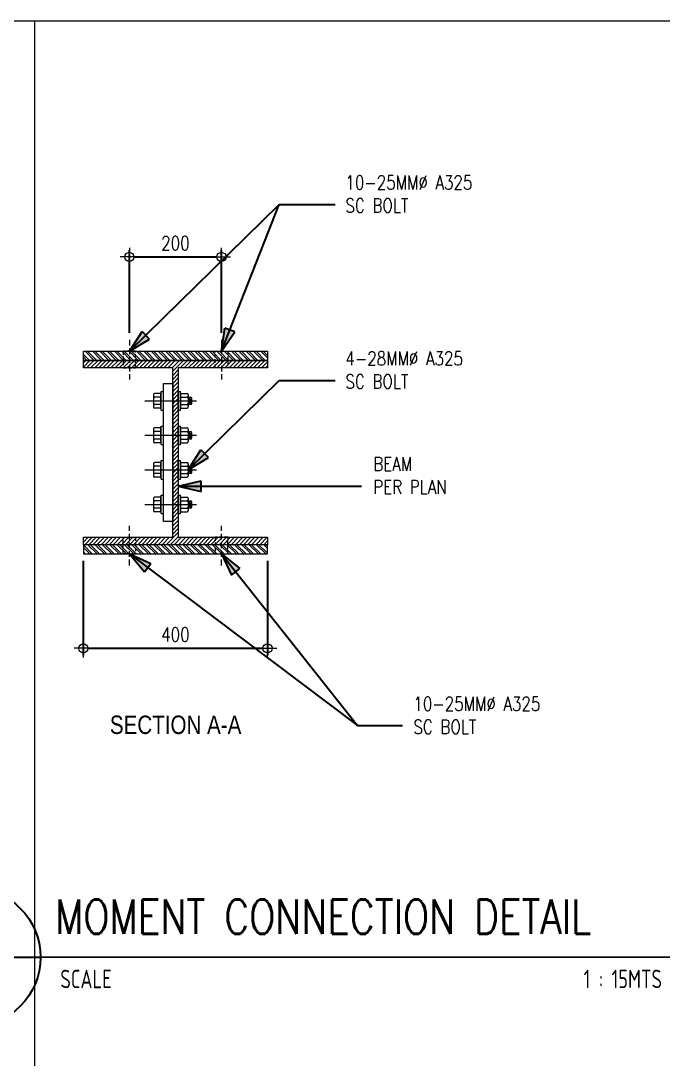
# Model space of a CAD drawing. Header units: millimetres. Extents: x 0 to 437400, y -7936 to 73710.
# Drawn here: x 21840 to 23235, y 7914 to 10170 of the extents above; entities that cross this region are included whole.
import ezdxf
from ezdxf.enums import TextEntityAlignment as Align

# ---------------------------------------------------------------- set-up
doc = ezdxf.new("R2010")
doc.units = ezdxf.units.MM
doc.header["$LTSCALE"] = 10
doc.header["$MEASUREMENT"] = 0
doc.linetypes.add('CENTER', pattern=[50.8, 31.75, -6.35, 6.35, -6.35])
doc.linetypes.add('HIDDEN', pattern=[0.375, 0.25, -0.125])
for name, color, linetype, lineweight in [('A_DIM', 1, 'Continuous', 5), ('BOLT', 33, 'Continuous', 20), ('BOLT HOLES', 2, 'Continuous', 5), ('DIM', 1, 'Continuous', 5), ('HATCH', 8, 'Continuous', 5), ('S-ANNO-DIMS', 1, 'Continuous', 5), ('S-Anno-Text', 52, 'Continuous', 15), ('S-BEAM-IDEN', 2, 'Continuous', 9), ('S_GRID LINES', 252, 'Continuous', 5), ('S_PLATE', 2, 'Continuous', 15)]:
    doc.layers.add(name, color=color, linetype=linetype, lineweight=lineweight)
doc.layers.add('A_LINE', color=1, linetype='Continuous')
doc.layers.add('TARGET-MAIN', color=1, linetype='Continuous')
doc.layers.add('S-DETL-GRID', color=62, linetype='Continuous', lineweight=9, plot=False)
doc.styles.add('1', font='simplex.shx', dxfattribs={"width": 0.8, "height": 20})
doc.styles.add('ARCHITEXT', font='architxt.shx', dxfattribs={"width": 0.85})
doc.styles.add('SIMPLEX', font='SIMPLEX.shx', dxfattribs={"width": 1.1})
doc.styles.add('TITLE1', font='HELV.shx', dxfattribs={"height": 500})
doc.dimstyles.new('DDIM15', dxfattribs={"dimtxt": 30, "dimasz": 10, "dimexe": 15, "dimexo": 15, "dimgap": 15, "dimtad": 1, "dimdec": 4, "dimrnd": 1, "dimdsep": 46, "dimtxsty": '1', "dimblk": 'CIR-1', "dimcen": 100, "dimclrd": 1, "dimclre": 1, "dimclrt": 3, "dimadec": 0, "dimazin": 0, "dimtfac": 1, "dimtdec": 4, "dimtix": 1, "dimtmove": 0, "dimatfit": 3, "dimfxl": 1, "dimtvp": 1, "dimtolj": 1, "dimtzin": 0, "dimarcsym": 0})
doc.dimstyles.new('ESCA_ARW$7', dxfattribs={"dimtxt": 200, "dimasz": 1, "dimexe": 100, "dimexo": 100, "dimgap": 100, "dimtad": 1, "dimdec": 0, "dimrnd": 1, "dimdsep": 46, "dimtxsty": '1', "dimblk1": 'dim_arw', "dimblk2": 'dim_arw', "dimsah": 1, "dimcen": 50, "dimclrd": 1, "dimclre": 256, "dimclrt": 52, "dimadec": 0, "dimazin": 0, "dimtfac": 1, "dimtofl": 0, "dimtmove": 0, "dimatfit": 3, "dimldrblk": 'dim_arw', "dimfxl": 1, "dimtolj": 1, "dimtzin": 0, "dimarcsym": 0})

# ---------------------------------------------------------------- blocks, each defined once
blk = doc.blocks.new('dim_arw')
h = blk.add_hatch(color=256)
h.paths.add_polyline_path([(-126, 29), (0, 0), (-126, -29, -0.115681), (-133, 0, -0.115681)])
h.paths.add_polyline_path([(-249, 58), (-126, 29, 0.115681), (-133, 0, 0.115681), (-126, -29), (-249, -58)])
for p, q in [((0, 0), (-249, 58)), ((-249, 58), (-249, -58)), ((0, 0), (-249, -58))]:
    blk.add_line(p, q)
blk = doc.blocks.new('CIR-1')
at = {"layer": 'A_DIM'}
for p, q in [((-2, 0), (2, 0)), ((0, -2), (0, 2))]:
    blk.add_line(p, q, dxfattribs=at)
at = {"layer": 'A_DIM', "color": 2}
blk.add_circle((0, 0), 1, dxfattribs=at)
blk = doc.blocks.new('*D256')
at = {"layer": 'Defpoints', "color": 0, "transparency": 16777216}
for p in [(22275.9, 9657.1), (22075.9, 9477.1), (22275.9, 9477.1)]:
    blk.add_point(p, dxfattribs=at)
at = {"layer": 'S-ANNO-DIMS', "color": 1, "lineweight": -2, "transparency": 16777216}
for p, q in [((22075.9, 9492.1), (22075.9, 9672.1)), ((22085.9, 9657.1), (22265.9, 9657.1)), ((22275.9, 9492.1), (22275.9, 9672.1))]:
    blk.add_line(p, q, dxfattribs=at)
at = {"layer": 'S-ANNO-DIMS', "color": 1, "lineweight": -2, "transparency": 16777216, "xscale": 10, "yscale": 10, "zscale": 10, "rotation": 180}
blk.add_blockref('CIR-1', (22075.9, 9657.1), dxfattribs=at)
at = {"layer": 'S-ANNO-DIMS', "color": 1, "lineweight": -2, "transparency": 16777216, "xscale": 10, "yscale": 10, "zscale": 10}
blk.add_blockref('CIR-1', (22275.9, 9657.1), dxfattribs=at)
at = {"layer": 'S-ANNO-DIMS', "color": 3, "transparency": 16777216, "insert": (22175.9, 9687.1), "char_height": 30, "attachment_point": 5, "style": '1'}
blk.add_mtext('\\A1;200', dxfattribs=at)
blk = doc.blocks.new('*D239')
at = {"layer": 'Defpoints', "color": 0, "transparency": 16777216}
for p in [(21975.9, 9012.1), (22375.9, 9012.1), (22375.9, 8807.1)]:
    blk.add_point(p, dxfattribs=at)
at = {"layer": 'S-ANNO-DIMS', "color": 1, "lineweight": -2, "transparency": 16777216}
for p, q in [((21975.9, 8997.1), (21975.9, 8792.1)), ((22375.9, 8997.1), (22375.9, 8792.1)), ((21985.9, 8807.1), (22365.9, 8807.1))]:
    blk.add_line(p, q, dxfattribs=at)
at = {"layer": 'S-ANNO-DIMS', "color": 1, "lineweight": -2, "transparency": 16777216, "xscale": 10, "yscale": 10, "zscale": 10, "rotation": 180}
blk.add_blockref('CIR-1', (21975.9, 8807.1), dxfattribs=at)
at = {"layer": 'S-ANNO-DIMS', "color": 1, "lineweight": -2, "transparency": 16777216, "xscale": 10, "yscale": 10, "zscale": 10}
blk.add_blockref('CIR-1', (22375.9, 8807.1), dxfattribs=at)
at = {"layer": 'S-ANNO-DIMS', "color": 3, "transparency": 16777216, "insert": (22175.9, 8837.1), "char_height": 30, "attachment_point": 5, "style": '1'}
blk.add_mtext('\\A1;400', dxfattribs=at)
blk = doc.blocks.new('TARGET-DWGLABEL')
at = {"layer": 'TARGET-MAIN'}
blk.add_line((-7.5, 0), (7.5, 0), dxfattribs=at)
blk.add_circle((0, 0), 7.5, dxfattribs=at)
at = {"layer": 'TARGET-MAIN', "color": 2, "style": 'ARCHITEXT', "width": 0.85}
blk.add_text('SCALE', height=2, dxfattribs=at).set_placement((9.66, -2.36), align=Align.MIDDLE_LEFT)
at = {"layer": 'TARGET-MAIN', "color": 6, "style": 'ARCHITEXT', "width": 0.85}
blk.add_attdef('DRAWING_TITLE', text='', height=5, dxfattribs=at).set_placement((9.08, 4.41), align=Align.MIDDLE_LEFT)
at = {"layer": 'TARGET-MAIN', "color": 4, "style": 'ARCHITEXT', "width": 0.85}
blk.add_attdef('DWG_NO.', text='', height=3, dxfattribs=at).set_placement((0, 3.17), align=Align.MIDDLE_CENTER)
at = {"layer": 'TARGET-MAIN', "color": 3, "style": 'ARCHITEXT', "width": 0.85}
blk.add_attdef('SHT_NO.', text='', height=2, dxfattribs=at).set_placement((-0.02, -2.36), align=Align.MIDDLE_CENTER)
at = {"layer": 'TARGET-MAIN', "color": 2, "style": 'ARCHITEXT', "width": 0.85}
blk.add_attdef('SCALE', text='', height=2, dxfattribs=at).set_placement((69.6, -2.36), align=Align.MIDDLE_RIGHT)

msp = doc.modelspace()

# ---------------------------------------------------------------- hatches: boundary and pattern name
at = {"layer": 'HATCH', "linetype": 'HIDDEN', "ltscale": 20}
h = msp.add_hatch(dxfattribs=at)
h.set_pattern_fill('ANSI32', color=251, scale=30, angle=90, style=0)
h.set_pattern_definition([(135, (-64286.281, -9748.699), (-7.9549513, -7.9549513), []), (135, (-64286.281, -9743.395), (-7.9549513, -7.9549513), [])])
h.paths.add_polyline_path([(21975.94784, 9452.08525), (22375.94784, 9452.08525), (22375.94784, 9432.08525), (21975.94784, 9432.08525)])
h.paths.add_polyline_path([(21975.94784, 9012.08525), (22375.94784, 9012.08525), (22375.94784, 9032.08525), (21975.94784, 9032.08525)])
h = msp.add_hatch(dxfattribs=at)
h.set_pattern_fill('ANSI31', color=251, scale=50, style=0)
h.set_pattern_definition([(45, (-64286.281, -9748.699), (-4.4194174, 4.4194174), [])])
h.paths.add_polyline_path([(21975.94784, 9432.08525), (22375.94784, 9432.08525), (22375.94784, 9416.08525), (22181.94784, 9416.08525), (22181.94784, 9048.08525), (22375.94784, 9048.08525), (22375.94784, 9032.08525), (21975.94784, 9032.08525), (21975.94784, 9048.08525), (22169.94784, 9048.08525), (22169.94784, 9416.08525), (21975.94784, 9416.08525)])

# ---------------------------------------------------------------- linework, layer by layer
at = {"layer": 'A_LINE', "color": 1, "lineweight": 13}
msp.add_line((21582.81902, 8135.99999), (23277.09893, 8135.99999), dxfattribs=at)
at = {"layer": 'BOLT'}
for p, q in [((22143.94784, 9360.58525), (22130.6145, 9360.58525)), ((22143.94784, 9328.58525), (22143.94784, 9360.58525)), ((22145.28117, 9364.58525), (22149.94784, 9364.58525)), ((22145.28117, 9324.58525), (22145.28117, 9364.58525)), ((22149.94784, 9324.58525), (22149.94784, 9364.58525)), ((22181.94784, 9364.58525), (22186.6145, 9364.58525)), ((22181.94784, 9324.58525), (22181.94784, 9364.58525)), ((22186.6145, 9324.58525), (22186.6145, 9364.58525)), ((22187.94784, 9328.58525), (22187.94784, 9360.58525)), ((22187.94784, 9360.58525), (22201.28117, 9360.58525)), ((22127.94784, 9357.91859), (22127.94784, 9331.25192)), ((22143.94784, 9352.58525), (22130.6145, 9352.58525)), ((22187.94784, 9352.58525), (22201.28117, 9352.58525)), ((22201.28117, 9352.58525), (22208.66843, 9352.58525)), ((22203.94784, 9357.91859), (22203.94784, 9331.25192)), ((22205.31435, 9339.25192), (22203.98101, 9349.91859)), ((22208.3351, 9336.58525), (22206.3351, 9352.58525)), ((22210.68918, 9339.25192), (22209.35585, 9349.91859)), ((22211.3351, 9339.25192), (22211.3351, 9349.91859)), ((22143.94784, 9336.58525), (22130.6145, 9336.58525)), ((22143.94784, 9328.58525), (22130.6145, 9328.58525)), ((22145.28117, 9324.58525), (22149.94784, 9324.58525)), ((22181.94784, 9324.58525), (22186.6145, 9324.58525)), ((22187.94784, 9336.58525), (22201.28117, 9336.58525)), ((22187.94784, 9328.58525), (22201.28117, 9328.58525)), ((22208.66843, 9336.58525), (22201.28117, 9336.58525)), ((22127.94784, 9282.91859), (22127.94784, 9256.25192)), ((22143.94784, 9285.58525), (22130.6145, 9285.58525)), ((22143.94784, 9277.58525), (22130.6145, 9277.58525)), ((22143.94784, 9253.58525), (22143.94784, 9285.58525)), ((22145.28117, 9289.58525), (22149.94784, 9289.58525)), ((22145.28117, 9249.58525), (22145.28117, 9289.58525)), ((22149.94784, 9249.58525), (22149.94784, 9289.58525)), ((22181.94784, 9289.58525), (22186.6145, 9289.58525)), ((22181.94784, 9249.58525), (22181.94784, 9289.58525)), ((22186.6145, 9249.58525), (22186.6145, 9289.58525)), ((22187.94784, 9253.58525), (22187.94784, 9285.58525)), ((22187.94784, 9285.58525), (22201.28117, 9285.58525)), ((22187.94784, 9277.58525), (22201.28117, 9277.58525)), ((22201.28117, 9277.58525), (22208.66843, 9277.58525)), ((22203.94784, 9282.91859), (22203.94784, 9256.25192)), ((22205.31435, 9264.25192), (22203.98101, 9274.91859)), ((22208.3351, 9261.58525), (22206.3351, 9277.58525)), ((22210.68918, 9264.25192), (22209.35585, 9274.91859)), ((22211.3351, 9264.25192), (22211.3351, 9274.91859)), ((22143.94784, 9261.58525), (22130.6145, 9261.58525)), ((22143.94784, 9253.58525), (22130.6145, 9253.58525)), ((22145.28117, 9249.58525), (22149.94784, 9249.58525)), ((22181.94784, 9249.58525), (22186.6145, 9249.58525)), ((22187.94784, 9261.58525), (22201.28117, 9261.58525)), ((22187.94784, 9253.58525), (22201.28117, 9253.58525)), ((22208.66843, 9261.58525), (22201.28117, 9261.58525)), ((22127.94784, 9207.91859), (22127.94784, 9181.25192)), ((22143.94784, 9210.58525), (22130.6145, 9210.58525)), ((22143.94784, 9202.58525), (22130.6145, 9202.58525)), ((22143.94784, 9178.58525), (22143.94784, 9210.58525)), ((22145.28117, 9214.58525), (22149.94784, 9214.58525)), ((22145.28117, 9174.58525), (22145.28117, 9214.58525)), ((22149.94784, 9174.58525), (22149.94784, 9214.58525)), ((22181.94784, 9214.58525), (22186.6145, 9214.58525)), ((22181.94784, 9174.58525), (22181.94784, 9214.58525)), ((22186.6145, 9174.58525), (22186.6145, 9214.58525)), ((22187.94784, 9178.58525), (22187.94784, 9210.58525)), ((22187.94784, 9210.58525), (22201.28117, 9210.58525)), ((22187.94784, 9202.58525), (22201.28117, 9202.58525)), ((22201.28117, 9202.58525), (22208.66843, 9202.58525)), ((22203.94784, 9207.91859), (22203.94784, 9181.25192)), ((22208.3351, 9186.58525), (22206.3351, 9202.58525)), ((22143.94784, 9186.58525), (22130.6145, 9186.58525)), ((22187.94784, 9186.58525), (22201.28117, 9186.58525)), ((22208.66843, 9186.58525), (22201.28117, 9186.58525)), ((22205.31435, 9189.25192), (22203.98101, 9199.91859)), ((22210.68918, 9189.25192), (22209.35585, 9199.91859)), ((22211.3351, 9189.25192), (22211.3351, 9199.91859)), ((22143.94784, 9178.58525), (22130.6145, 9178.58525)), ((22145.28117, 9174.58525), (22149.94784, 9174.58525)), ((22181.94784, 9174.58525), (22186.6145, 9174.58525)), ((22187.94784, 9178.58525), (22201.28117, 9178.58525)), ((22143.94784, 9135.58525), (22130.6145, 9135.58525)), ((22143.94784, 9103.58525), (22143.94784, 9135.58525)), ((22145.28117, 9139.58525), (22149.94784, 9139.58525)), ((22145.28117, 9099.58525), (22145.28117, 9139.58525)), ((22149.94784, 9099.58525), (22149.94784, 9139.58525)), ((22181.94784, 9139.58525), (22186.6145, 9139.58525)), ((22181.94784, 9099.58525), (22181.94784, 9139.58525)), ((22186.6145, 9099.58525), (22186.6145, 9139.58525)), ((22187.94784, 9103.58525), (22187.94784, 9135.58525)), ((22187.94784, 9135.58525), (22201.28117, 9135.58525)), ((22127.94784, 9132.91859), (22127.94784, 9106.25192)), ((22143.94784, 9127.58525), (22130.6145, 9127.58525)), ((22187.94784, 9127.58525), (22201.28117, 9127.58525)), ((22201.28117, 9127.58525), (22208.66843, 9127.58525)), ((22203.94784, 9132.91859), (22203.94784, 9106.25192)), ((22205.31435, 9114.25192), (22203.98101, 9124.91859)), ((22208.3351, 9111.58525), (22206.3351, 9127.58525)), ((22210.68918, 9114.25192), (22209.35585, 9124.91859)), ((22211.3351, 9114.25192), (22211.3351, 9124.91859)), ((22143.94784, 9111.58525), (22130.6145, 9111.58525)), ((22143.94784, 9103.58525), (22130.6145, 9103.58525)), ((22145.28117, 9099.58525), (22149.94784, 9099.58525)), ((22181.94784, 9099.58525), (22186.6145, 9099.58525)), ((22187.94784, 9111.58525), (22201.28117, 9111.58525)), ((22187.94784, 9103.58525), (22201.28117, 9103.58525)), ((22208.66843, 9111.58525), (22201.28117, 9111.58525))]:
    msp.add_line(p, q, dxfattribs=at)
at = {"layer": 'BOLT', "linetype": 'CENTER', "ltscale": 10}
for p, q in [((22109.7592, 9344.58525), (22221.68506, 9344.58525)), ((22109.7592, 9269.58525), (22221.68506, 9269.58525)), ((22109.7592, 9194.58525), (22221.68506, 9194.58525)), ((22109.7592, 9119.58525), (22221.68506, 9119.58525))]:
    msp.add_line(p, q, dxfattribs=at)
at = {"layer": 'BOLT'}
for centre, start, end in [((22130.6145, 9357.91859), 90, 180), ((22201.28117, 9357.91859), 0, 90), ((22130.6145, 9355.25192), 180, 270), ((22130.6145, 9349.91859), 90, 180), ((22130.6145, 9339.25192), 180, 270), ((22201.28117, 9355.25192), 270, 0), ((22201.28117, 9349.91859), 0, 90), ((22201.28117, 9339.25192), 270, 0), ((22208.66843, 9349.91859), 0, 90), ((22208.66843, 9339.25192), 270, 0), ((22130.6145, 9333.91859), 90, 180), ((22130.6145, 9331.25192), 180, 270), ((22201.28117, 9333.91859), 0, 90), ((22201.28117, 9331.25192), 270, 0), ((22130.6145, 9282.91859), 90, 180), ((22130.6145, 9280.25192), 180, 270), ((22130.6145, 9274.91859), 90, 180), ((22201.28117, 9282.91859), 0, 90), ((22201.28117, 9280.25192), 270, 0), ((22201.28117, 9274.91859), 0, 90), ((22208.66843, 9274.91859), 0, 90), ((22130.6145, 9264.25192), 180, 270), ((22130.6145, 9258.91859), 90, 180), ((22130.6145, 9256.25192), 180, 270), ((22201.28117, 9264.25192), 270, 0), ((22201.28117, 9258.91859), 0, 90), ((22201.28117, 9256.25192), 270, 0), ((22208.66843, 9264.25192), 270, 0), ((22130.6145, 9207.91859), 90, 180), ((22130.6145, 9205.25192), 180, 270), ((22130.6145, 9199.91859), 90, 180), ((22201.28117, 9207.91859), 0, 90), ((22201.28117, 9205.25192), 270, 0), ((22201.28117, 9199.91859), 0, 90), ((22208.66843, 9199.91859), 0, 90), ((22130.6145, 9189.25192), 180, 270), ((22130.6145, 9183.91859), 90, 180), ((22130.6145, 9181.25192), 180, 270), ((22201.28117, 9189.25192), 270, 0), ((22201.28117, 9183.91859), 0, 90), ((22201.28117, 9181.25192), 270, 0), ((22208.66843, 9189.25192), 270, 0), ((22130.6145, 9132.91859), 90, 180), ((22201.28117, 9132.91859), 0, 90), ((22130.6145, 9130.25192), 180, 270), ((22130.6145, 9124.91859), 90, 180), ((22130.6145, 9114.25192), 180, 270), ((22201.28117, 9130.25192), 270, 0), ((22201.28117, 9124.91859), 0, 90), ((22201.28117, 9114.25192), 270, 0), ((22208.66843, 9124.91859), 0, 90), ((22208.66843, 9114.25192), 270, 0), ((22130.6145, 9108.91859), 90, 180), ((22130.6145, 9106.25192), 180, 270), ((22201.28117, 9108.91859), 0, 90), ((22201.28117, 9106.25192), 270, 0)]:
    msp.add_arc(centre, 2.66667, start, end, dxfattribs=at)
at = {"layer": 'BOLT HOLES', "linetype": 'HIDDEN', "ltscale": 3}
for points in [[(22062.44784, 9416.08525), (22089.44784, 9416.08525), (22089.44784, 9452.08525), (22062.44784, 9452.08525)], [(22289.44784, 9416.08525), (22262.44784, 9416.08525), (22262.44784, 9452.08525), (22289.44784, 9452.08525)], [(22062.44784, 9048.08525), (22089.44784, 9048.08525), (22089.44784, 9012.08525), (22062.44784, 9012.08525)], [(22289.44784, 9048.08525), (22262.44784, 9048.08525), (22262.44784, 9012.08525), (22289.44784, 9012.08525)]]:
    msp.add_lwpolyline(points, close=True, dxfattribs=at)
at = {"layer": 'S-BEAM-IDEN', "ltscale": 0.25}
msp.add_lwpolyline([(21975.94784, 9432.08525), (22375.94784, 9432.08525), (22375.94784, 9416.08525), (22181.94784, 9416.08525), (22181.94784, 9048.08525), (22375.94784, 9048.08525), (22375.94784, 9032.08525), (21975.94784, 9032.08525), (21975.94784, 9048.08525), (22169.94784, 9048.08525), (22169.94784, 9416.08525), (21975.94784, 9416.08525), (21975.94784, 9432.08525)], close=True, dxfattribs=at)
at = {"layer": 'S-DETL-GRID'}
for p, q in [((21870, 10169.99998), (21870, 0)), ((29160, 8135.99999), (14580, 8135.99999))]:
    msp.add_line(p, q, dxfattribs=at)
msp.add_lwpolyline([(14580, 10169.99998), (29160, 10169.99998), (29160, 0), (14580, 0)], close=True, dxfattribs=at)
at = {"layer": 'S_GRID LINES', "color": 251, "linetype": 'HIDDEN', "ltscale": 5}
for p, q in [((22075.94784, 9477.08525), (22075.94784, 9391.08525)), ((22275.94784, 9477.08525), (22275.94784, 9391.08525)), ((22075.94784, 8987.08525), (22075.94784, 9073.08525)), ((22275.94784, 8987.08525), (22275.94784, 9073.08525))]:
    msp.add_line(p, q, dxfattribs=at)
at = {"layer": 'S_PLATE', "color": 3, "linetype": 'Continuous', "ltscale": 20}
for points in [[(21975.94784, 9452.08525), (22375.94784, 9452.08525), (22375.94784, 9432.08525), (21975.94784, 9432.08525)], [(22149.94784, 9082.08525), (22149.94784, 9382.08525), (22169.94784, 9382.08525), (22169.94784, 9082.08525)], [(21975.94784, 9012.08525), (22375.94784, 9012.08525), (22375.94784, 9032.08525), (21975.94784, 9032.08525)]]:
    msp.add_lwpolyline(points, close=True, dxfattribs=at)

# ---------------------------------------------------------------- block references
at = {"layer": 'TARGET-MAIN', "color": 1, "lineweight": 13}
ref = msp.add_blockref('TARGET-DWGLABEL', (21732.81902, 8135.99999), dxfattribs=dict(at, xscale=20, yscale=20, zscale=20))
ref.add_attrib('DWG_NO.', '3', dxfattribs={"color": 4, "height": 60, "style": 'SIMPLEX', "width": 1.1}).set_placement((21732.81902, 8199.46796), align=Align.MIDDLE_CENTER)
ref.add_attrib('SHT_NO.', 'ST8.3', dxfattribs={"color": 3, "height": 40, "style": 'SIMPLEX', "width": 0.8}).set_placement((21732.51339, 8088.89532), align=Align.MIDDLE_CENTER)
ref.add_attrib('DRAWING_TITLE', 'MOMENT CONNECTION DETAIL', dxfattribs={"color": 5, "height": 75, "style": 'SIMPLEX', "width": 0.8}).set_placement((21914.39966, 8224.13228), align=Align.MIDDLE_LEFT)
ref.add_attrib('SCALE', '1 : 15MTS', dxfattribs={"color": 2, "height": 40, "style": 'ARCHITEXT', "width": 0.85}).set_placement((23232.82367, 8088.89532), align=Align.MIDDLE_RIGHT)

# ---------------------------------------------------------------- texts
at = {"layer": 'DIM', "color": 52, "char_height": 30, "attachment_point": 4, "style": '1'}
for s, insert in [('\\A1;10-25MM∅ A325\\PSC BOLT', (22545.21321, 9793.75636)), ('\\A1;4-28MM∅ A325\\PSC BOLT', (22545.21321, 9411.615)), ('\\A1;10-25MM∅ A325\\PSC BOLT', (22692.86038, 8661.4375))]:
    msp.add_mtext(s, dxfattribs=dict(at, insert=insert))
at = {"layer": 'DIM', "color": 52, "insert": (22605.71291, 9182.40971), "char_height": 30, "width": 2864.4546283, "attachment_point": 4, "style": '1'}
msp.add_mtext('\\A1;\\pxql;BEAM\\PPER PLAN', dxfattribs=at)
at = {"layer": 'S-Anno-Text', "color": 5, "style": 'TITLE1', "width": 0.8}
msp.add_text('SECTION A-A', height=40, dxfattribs=at).set_placement((22176.34784, 8640.90785), align=Align.MIDDLE_CENTER)

# ---------------------------------------------------------------- dimensions: what is measured, and where the dimension line sits
at = {"layer": 'S-ANNO-DIMS'}
for base, p1, p2, picture, middle in [((22275.94784, 9657.08525), (22075.94784, 9477.08525), (22275.94784, 9477.08525), '*D256', (22175.94784, 9687.08525)), ((22375.94784, 8807.08525), (21975.94784, 9012.08525), (22375.94784, 9012.08525), '*D239', (22175.94784, 8837.08525))]:
    dim = msp.add_linear_dim(base=base, p1=p1, p2=p2, dimstyle='DDIM15', dxfattribs=at)
    dim.commit()
    dim.dimension.update_dxf_attribs({"geometry": picture, "text_midpoint": middle})

# ---------------------------------------------------------------- leaders
at = {"layer": 'S-Anno-Text'}
for points in [[(22075.94784, 9452.08525), (22401.55921, 9770.85141), (22522.59899, 9770.85141)], [(22275.94784, 9452.08525), (22401.55921, 9770.85141), (22522.59899, 9770.85141)], [(22203.94784, 9194.58525), (22401.55921, 9388.71004), (22522.59899, 9388.71004)], [(22181.94784, 9159.04568), (22579.93166, 9159.04568)], [(22075.94784, 9012.08525), (22571.39849, 8639.1167), (22668.76793, 8639.1167)], [(22275.94784, 9012.08525), (22571.39849, 8639.1167), (22668.76793, 8639.1167)]]:
    msp.add_leader(points, dimstyle='ESCA_ARW$7', override={"dimscale": 0.4, "dimasz": 0.5}, dxfattribs=at)

doc.saveas('drawing.dxf')
